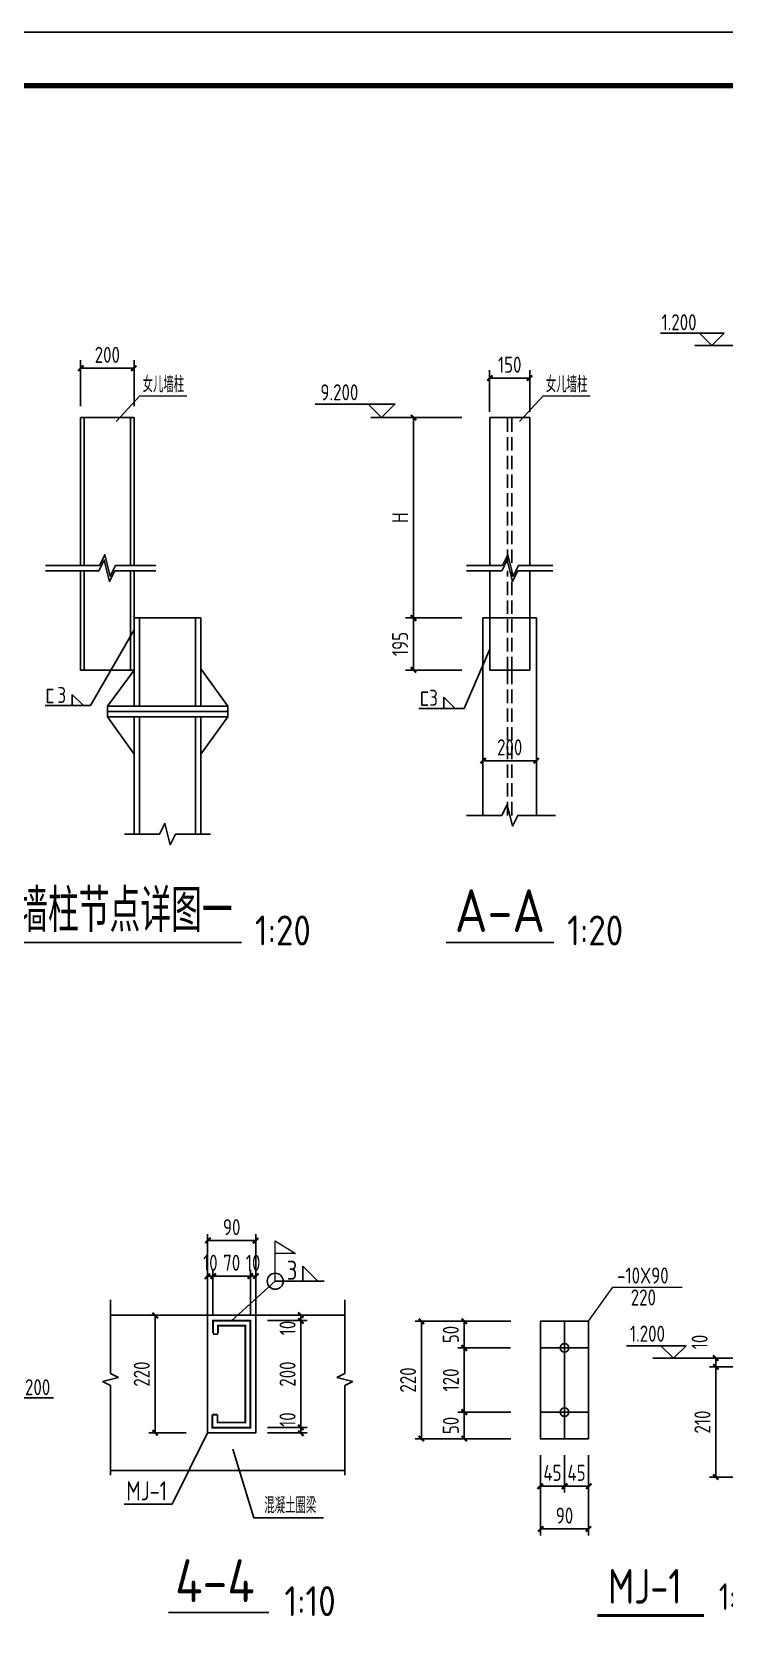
# Model space of a CAD drawing. Header units: millimetres. Extents: x 865974 to 875117, y 41124 to 44891.
# Drawn here: x 869323.8 to 869453.3, y 41415.8 to 41717.6 of the extents above; entities that cross this region are included whole.
import ezdxf

# ---------------------------------------------------------------- set-up
doc = ezdxf.new("R2010")
doc.units = ezdxf.units.MM
doc.header["$LTSCALE"] = 1000
doc.header["$MEASUREMENT"] = 0
doc.linetypes.add('CONTINOUS', pattern=[0])
doc.linetypes.add('DASH', pattern=[0.35, 0.25, -0.1])
for name, color, linetype in [('10', 7, 'Continuous'), ('14', 2, 'Continuous'), ('1530', 253, 'Continuous'), ('1534', 7, 'Continuous'), ('D1', 112, 'Continuous'), ('DIM', 7, 'Continuous'), ('GJ', 6, 'Continuous'), ('M_Thin', 7, 'Continuous'), ('THIN', 7, 'Continuous'), ('中文', 7, 'Continuous'), ('文字', 7, 'Continuous'), ('柱子', 8, 'Continuous'), ('标注', 7, 'Continuous'), ('桩', 6, 'Continuous')]:
    doc.layers.add(name, color=color, linetype=linetype)
for name, color, linetype, lineweight in [('LZ', 64, 'Continuous', 9), ('数字', 3, 'Continuous', 9), ('细实线', 1, 'Continuous', 20)]:
    doc.layers.add(name, color=color, linetype=linetype, lineweight=lineweight)
doc.styles.add('GBHZ', font='gbenor.shx', dxfattribs={"width": 0.9, "bigfont": 'gbcbig.shx'})
doc.dimstyles.new('Y10', dxfattribs={"dimscale": 0, "dimtxt": 3, "dimasz": 0.01, "dimexe": 1.2, "dimexo": 1, "dimgap": 1, "dimtad": 1, "dimdec": 0, "dimlfac": 10, "dimzin": 0, "dimdsep": 46, "dimtxsty": 'GBHZ', "dimblk1": 'DX', "dimblk2": 'DX', "dimsah": 1, "dimcen": 0.09, "dimdle": 1, "dimadec": 0, "dimazin": 0, "dimtfac": 1, "dimtdec": 0, "dimtix": 1, "dimtmove": 2, "dimatfit": 3, "dimldrblk": 'DX', "dimfxl": 0, "dimtolj": 1, "dimtzin": 0, "dimarcsym": 0})
doc.dimstyles.new('Y20', dxfattribs={"dimscale": 0, "dimtxt": 3, "dimasz": 0.01, "dimexe": 1.5, "dimexo": 0.03, "dimgap": 1, "dimtad": 1, "dimdec": 0, "dimlfac": 20, "dimzin": 0, "dimdsep": 46, "dimtxsty": 'GBHZ', "dimblk1": 'DX', "dimblk2": 'DX', "dimsah": 1, "dimcen": 0.09, "dimdle": 1, "dimadec": 0, "dimazin": 0, "dimtfac": 1, "dimtdec": 0, "dimtix": 1, "dimtmove": 2, "dimatfit": 3, "dimldrblk": 'DX', "dimfxl": 0, "dimtolj": 1, "dimtzin": 0, "dimarcsym": 0})

# ---------------------------------------------------------------- blocks, each defined once
blk = doc.blocks.new('DX')
at = {"color": 0, "linetype": 'ByBlock', "const_width": 40}
blk.add_lwpolyline([(-54, -51), (46, 49)], dxfattribs=at)
blk = doc.blocks.new('*D200')
at = {"layer": 'Defpoints', "color": 0, "transparency": 16777216}
for p in [(869404.61, 41476.64), (869414.27, 41476.64), (869414.27, 41471.64)]:
    blk.add_point(p, dxfattribs=at)
at = {"layer": 'DIM', "color": 0, "lineweight": -2, "transparency": 16777216}
for p, q in [((869413.27, 41476.64), (869403.41, 41476.64)), ((869404.61, 41471.65), (869404.61, 41476.63)), ((869413.27, 41471.64), (869403.41, 41471.64))]:
    blk.add_line(p, q, dxfattribs=at)
at = {"layer": 'DIM', "color": 0, "lineweight": -2, "transparency": 16777216, "xscale": 0.01, "yscale": 0.01, "zscale": 0.01}
for p, rotation in [((869404.61, 41476.64), 90), ((869404.61, 41471.64), 270)]:
    blk.add_blockref('DX', p, dxfattribs=dict(at, rotation=rotation))
at = {"layer": 'DIM', "color": 0, "transparency": 16777216, "insert": (869402.11, 41474.14), "char_height": 3, "attachment_point": 5, "rotation": 90, "style": 'GBHZ'}
blk.add_mtext('\\A1;50', dxfattribs=at)
blk = doc.blocks.new('*D201')
at = {"layer": 'Defpoints', "color": 0, "transparency": 16777216}
for p in [(869414.27, 41471.64), (869404.61, 41459.64), (869414.33, 41459.64)]:
    blk.add_point(p, dxfattribs=at)
at = {"layer": 'DIM', "color": 0, "lineweight": -2, "transparency": 16777216}
for p, q in [((869413.27, 41471.64), (869403.41, 41471.64)), ((869404.61, 41471.63), (869404.61, 41459.65)), ((869413.33, 41459.64), (869403.41, 41459.64))]:
    blk.add_line(p, q, dxfattribs=at)
at = {"layer": 'DIM', "color": 0, "lineweight": -2, "transparency": 16777216, "xscale": 0.01, "yscale": 0.01, "zscale": 0.01}
for p, rotation in [((869404.61, 41471.64), 90), ((869404.61, 41459.64), 270)]:
    blk.add_blockref('DX', p, dxfattribs=dict(at, rotation=rotation))
at = {"layer": 'DIM', "color": 0, "transparency": 16777216, "insert": (869402.11, 41465.64), "char_height": 3, "attachment_point": 5, "rotation": 90, "style": 'GBHZ'}
blk.add_mtext('\\A1;120', dxfattribs=at)
blk = doc.blocks.new('*D202')
at = {"layer": 'Defpoints', "color": 0, "transparency": 16777216}
for p in [(869414.27, 41459.64), (869404.61, 41454.64), (869414.27, 41454.64)]:
    blk.add_point(p, dxfattribs=at)
at = {"layer": 'DIM', "color": 0, "lineweight": -2, "transparency": 16777216}
for p, q in [((869413.27, 41459.64), (869403.41, 41459.64)), ((869404.61, 41459.63), (869404.61, 41454.65)), ((869413.27, 41454.64), (869403.41, 41454.64))]:
    blk.add_line(p, q, dxfattribs=at)
at = {"layer": 'DIM', "color": 0, "lineweight": -2, "transparency": 16777216, "xscale": 0.01, "yscale": 0.01, "zscale": 0.01}
for p, rotation in [((869404.61, 41459.64), 90), ((869404.61, 41454.64), 270)]:
    blk.add_blockref('DX', p, dxfattribs=dict(at, rotation=rotation))
at = {"layer": 'DIM', "color": 0, "transparency": 16777216, "insert": (869402.11, 41457.14), "char_height": 3, "attachment_point": 5, "rotation": 90, "style": 'GBHZ'}
blk.add_mtext('\\A1;50', dxfattribs=at)
blk = doc.blocks.new('*D203')
at = {"layer": 'Defpoints', "color": 0, "transparency": 16777216}
for p in [(869418.87, 41452.61), (869427.87, 41452.61), (869427.87, 41437.79)]:
    blk.add_point(p, dxfattribs=at)
at = {"layer": 'DIM', "color": 0, "lineweight": -2, "transparency": 16777216}
for p, q in [((869418.87, 41451.61), (869418.87, 41436.59)), ((869427.87, 41451.61), (869427.87, 41436.59)), ((869418.88, 41437.79), (869427.86, 41437.79))]:
    blk.add_line(p, q, dxfattribs=at)
at = {"layer": 'DIM', "color": 0, "lineweight": -2, "transparency": 16777216, "xscale": 0.01, "yscale": 0.01, "zscale": 0.01, "rotation": 180}
blk.add_blockref('DX', (869418.87, 41437.79), dxfattribs=at)
at = {"layer": 'DIM', "color": 0, "lineweight": -2, "transparency": 16777216, "xscale": 0.01, "yscale": 0.01, "zscale": 0.01}
blk.add_blockref('DX', (869427.87, 41437.79), dxfattribs=at)
at = {"layer": 'DIM', "color": 0, "transparency": 16777216, "insert": (869423.37, 41440.29), "char_height": 3, "attachment_point": 5, "style": 'GBHZ'}
blk.add_mtext('\\A1;90', dxfattribs=at)
blk = doc.blocks.new('*D204')
at = {"layer": 'Defpoints', "color": 0, "transparency": 16777216}
for p in [(869423.37, 41452.61), (869427.87, 41452.61), (869427.87, 41445.78)]:
    blk.add_point(p, dxfattribs=at)
at = {"layer": 'DIM', "color": 0, "lineweight": -2, "transparency": 16777216}
for p, q in [((869423.37, 41451.61), (869423.37, 41444.58)), ((869427.87, 41451.61), (869427.87, 41444.58)), ((869423.36, 41445.78), (869423.35, 41445.78)), ((869423.37, 41445.78), (869427.87, 41445.78)), ((869427.88, 41445.78), (869427.89, 41445.78))]:
    blk.add_line(p, q, dxfattribs=at)
at = {"layer": 'DIM', "color": 0, "lineweight": -2, "transparency": 16777216, "xscale": 0.01, "yscale": 0.01, "zscale": 0.01}
blk.add_blockref('DX', (869423.37, 41445.78), dxfattribs=at)
at = {"layer": 'DIM', "color": 0, "lineweight": -2, "transparency": 16777216, "xscale": 0.01, "yscale": 0.01, "zscale": 0.01, "rotation": 180}
blk.add_blockref('DX', (869427.87, 41445.78), dxfattribs=at)
at = {"layer": 'DIM', "color": 0, "transparency": 16777216, "insert": (869425.62, 41448.28), "char_height": 3, "attachment_point": 5, "style": 'GBHZ'}
blk.add_mtext('\\A1;45', dxfattribs=at)
blk = doc.blocks.new('*D205')
at = {"layer": 'Defpoints', "color": 0, "transparency": 16777216}
for p in [(869418.87, 41452.61), (869423.37, 41452.61), (869423.37, 41445.78)]:
    blk.add_point(p, dxfattribs=at)
at = {"layer": 'DIM', "color": 0, "lineweight": -2, "transparency": 16777216}
for p, q in [((869418.87, 41451.61), (869418.87, 41444.58)), ((869423.37, 41451.61), (869423.37, 41444.58)), ((869418.86, 41445.78), (869418.85, 41445.78)), ((869418.87, 41445.78), (869423.37, 41445.78)), ((869423.38, 41445.78), (869423.39, 41445.78))]:
    blk.add_line(p, q, dxfattribs=at)
at = {"layer": 'DIM', "color": 0, "lineweight": -2, "transparency": 16777216, "xscale": 0.01, "yscale": 0.01, "zscale": 0.01}
blk.add_blockref('DX', (869418.87, 41445.78), dxfattribs=at)
at = {"layer": 'DIM', "color": 0, "lineweight": -2, "transparency": 16777216, "xscale": 0.01, "yscale": 0.01, "zscale": 0.01, "rotation": 180}
blk.add_blockref('DX', (869423.37, 41445.78), dxfattribs=at)
at = {"layer": 'DIM', "color": 0, "transparency": 16777216, "insert": (869421.12, 41448.28), "char_height": 3, "attachment_point": 5, "style": 'GBHZ'}
blk.add_mtext('\\A1;45', dxfattribs=at)
blk = doc.blocks.new('*D206')
at = {"layer": 'Defpoints', "color": 0, "transparency": 16777216}
for p in [(869451.67, 41469.7), (869463.1, 41469.7), (869463.1, 41468.1)]:
    blk.add_point(p, dxfattribs=at)
at = {"layer": 'DIM', "color": 0, "lineweight": -2, "transparency": 16777216}
for p, q in [((869462.1, 41469.7), (869450.47, 41469.7)), ((869451.67, 41469.71), (869451.67, 41469.72)), ((869451.67, 41468.1), (869451.67, 41469.7)), ((869462.1, 41468.1), (869450.47, 41468.1)), ((869451.67, 41468.09), (869451.67, 41468.08))]:
    blk.add_line(p, q, dxfattribs=at)
at = {"layer": 'DIM', "color": 0, "lineweight": -2, "transparency": 16777216, "xscale": 0.01, "yscale": 0.01, "zscale": 0.01}
for p, rotation in [((869451.67, 41469.7), 270), ((869451.67, 41468.1), 90)]:
    blk.add_blockref('DX', p, dxfattribs=dict(at, rotation=rotation))
at = {"layer": 'DIM', "color": 0, "transparency": 16777216, "insert": (869448.64, 41472.75), "char_height": 3, "attachment_point": 5, "rotation": 90, "style": 'GBHZ'}
blk.add_mtext('\\A1;10', dxfattribs=at)
blk = doc.blocks.new('*D207')
at = {"layer": 'Defpoints', "color": 0, "transparency": 16777216}
for p in [(869463.1, 41468.1), (869451.67, 41447.45), (869463.1, 41447.45)]:
    blk.add_point(p, dxfattribs=at)
at = {"layer": 'DIM', "color": 0, "lineweight": -2, "transparency": 16777216}
for p, q in [((869462.1, 41468.1), (869450.47, 41468.1)), ((869451.67, 41468.09), (869451.67, 41447.46)), ((869462.1, 41447.45), (869450.47, 41447.45))]:
    blk.add_line(p, q, dxfattribs=at)
at = {"layer": 'DIM', "color": 0, "lineweight": -2, "transparency": 16777216, "xscale": 0.01, "yscale": 0.01, "zscale": 0.01}
for p, rotation in [((869451.67, 41468.1), 90), ((869451.67, 41447.45), 270)]:
    blk.add_blockref('DX', p, dxfattribs=dict(at, rotation=rotation))
at = {"layer": 'DIM', "color": 0, "transparency": 16777216, "insert": (869449.17, 41457.77), "char_height": 3, "attachment_point": 5, "rotation": 90, "style": 'GBHZ'}
blk.add_mtext('\\A1;210', dxfattribs=at)
blk = doc.blocks.new('*D208')
at = {"layer": 'Defpoints', "color": 0, "transparency": 16777216}
for p in [(869396.61, 41476.64), (869414.33, 41476.64), (869414.33, 41454.64)]:
    blk.add_point(p, dxfattribs=at)
at = {"layer": 'DIM', "color": 0, "lineweight": -2, "transparency": 16777216}
for p, q in [((869413.33, 41476.64), (869395.41, 41476.64)), ((869396.61, 41454.65), (869396.61, 41476.63)), ((869413.33, 41454.64), (869395.41, 41454.64))]:
    blk.add_line(p, q, dxfattribs=at)
at = {"layer": 'DIM', "color": 0, "lineweight": -2, "transparency": 16777216, "xscale": 0.01, "yscale": 0.01, "zscale": 0.01}
for p, rotation in [((869396.61, 41476.64), 90), ((869396.61, 41454.64), 270)]:
    blk.add_blockref('DX', p, dxfattribs=dict(at, rotation=rotation))
at = {"layer": 'DIM', "color": 0, "transparency": 16777216, "insert": (869394.11, 41465.64), "char_height": 3, "attachment_point": 5, "rotation": 90, "style": 'GBHZ'}
blk.add_mtext('\\A1;220', dxfattribs=at)
blk = doc.blocks.new('*D390')
at = {"layer": 'Defpoints', "color": 0, "transparency": 16777216}
for p in [(869395.13, 41608.11), (869404.18, 41608.11), (869404.18, 41598.36)]:
    blk.add_point(p, dxfattribs=at)
at = {"layer": 'DIM', "color": 0, "lineweight": -2, "transparency": 16777216}
for p, q in [((869404.15, 41608.11), (869393.63, 41608.11)), ((869395.13, 41598.37), (869395.13, 41608.1)), ((869404.15, 41598.36), (869393.63, 41598.36))]:
    blk.add_line(p, q, dxfattribs=at)
at = {"layer": 'DIM', "color": 0, "lineweight": -2, "transparency": 16777216, "xscale": 0.01, "yscale": 0.01, "zscale": 0.01}
for p, rotation in [((869395.13, 41608.11), 90), ((869395.13, 41598.36), 270)]:
    blk.add_blockref('DX', p, dxfattribs=dict(at, rotation=rotation))
at = {"layer": 'DIM', "color": 0, "transparency": 16777216, "insert": (869392.63, 41603.24), "char_height": 3, "attachment_point": 5, "rotation": 90, "style": 'GBHZ'}
blk.add_mtext('\\A1;195', dxfattribs=at)
blk = doc.blocks.new('*D391')
at = {"layer": 'Defpoints', "color": 0, "transparency": 16777216}
for p in [(869395.13, 41645.6), (869404.18, 41645.6), (869404.18, 41608.11)]:
    blk.add_point(p, dxfattribs=at)
at = {"layer": 'DIM', "color": 0, "lineweight": -2, "transparency": 16777216}
for p, q in [((869404.15, 41645.6), (869393.63, 41645.6)), ((869395.13, 41608.12), (869395.13, 41645.59)), ((869404.15, 41608.11), (869393.63, 41608.11))]:
    blk.add_line(p, q, dxfattribs=at)
at = {"layer": 'DIM', "color": 0, "lineweight": -2, "transparency": 16777216, "xscale": 0.01, "yscale": 0.01, "zscale": 0.01}
for p, rotation in [((869395.13, 41645.6), 90), ((869395.13, 41608.11), 270)]:
    blk.add_blockref('DX', p, dxfattribs=dict(at, rotation=rotation))
at = {"layer": 'DIM', "color": 0, "transparency": 16777216, "insert": (869392.63, 41626.86), "char_height": 3, "attachment_point": 5, "rotation": 90, "style": 'GBHZ'}
blk.add_mtext('\\A1;H', dxfattribs=at)
blk = doc.blocks.new('*D392')
at = {"layer": 'Defpoints', "color": 0, "transparency": 16777216}
for p in [(869408.12, 41587.96), (869418.12, 41587.96), (869408.12, 41581.42)]:
    blk.add_point(p, dxfattribs=at)
at = {"layer": 'DIM', "color": 0, "lineweight": -2, "transparency": 16777216}
for p, q in [((869408.12, 41587.93), (869408.12, 41579.92)), ((869418.12, 41587.93), (869418.12, 41579.92)), ((869418.11, 41581.42), (869408.13, 41581.42))]:
    blk.add_line(p, q, dxfattribs=at)
at = {"layer": 'DIM', "color": 0, "lineweight": -2, "transparency": 16777216, "xscale": 0.01, "yscale": 0.01, "zscale": 0.01, "rotation": 180}
blk.add_blockref('DX', (869408.12, 41581.42), dxfattribs=at)
at = {"layer": 'DIM', "color": 0, "lineweight": -2, "transparency": 16777216, "xscale": 0.01, "yscale": 0.01, "zscale": 0.01}
blk.add_blockref('DX', (869418.12, 41581.42), dxfattribs=at)
at = {"layer": 'DIM', "color": 0, "transparency": 16777216, "insert": (869413.12, 41583.92), "char_height": 3, "attachment_point": 5, "style": 'GBHZ'}
blk.add_mtext('\\A1;200', dxfattribs=at)
blk = doc.blocks.new('*D393')
at = {"layer": 'Defpoints', "color": 0, "transparency": 16777216}
for p in [(869416.87, 41652.96), (869409.37, 41646.6), (869416.87, 41646.6)]:
    blk.add_point(p, dxfattribs=at)
at = {"layer": 'DIM', "color": 0, "lineweight": -2, "transparency": 16777216}
for p, q in [((869409.37, 41646.63), (869409.37, 41654.46)), ((869409.38, 41652.96), (869416.86, 41652.96)), ((869416.87, 41646.63), (869416.87, 41654.46))]:
    blk.add_line(p, q, dxfattribs=at)
at = {"layer": 'DIM', "color": 0, "lineweight": -2, "transparency": 16777216, "xscale": 0.01, "yscale": 0.01, "zscale": 0.01, "rotation": 180}
blk.add_blockref('DX', (869409.37, 41652.96), dxfattribs=at)
at = {"layer": 'DIM', "color": 0, "lineweight": -2, "transparency": 16777216, "xscale": 0.01, "yscale": 0.01, "zscale": 0.01}
blk.add_blockref('DX', (869416.87, 41652.96), dxfattribs=at)
at = {"layer": 'DIM', "color": 0, "transparency": 16777216, "insert": (869413.12, 41655.46), "char_height": 3, "attachment_point": 5, "style": 'GBHZ'}
blk.add_mtext('\\A1;150', dxfattribs=at)
blk = doc.blocks.new('*D395')
at = {"layer": 'Defpoints', "color": 0, "transparency": 16777216}
for p in [(869342.87, 41654.8), (869332.87, 41647.66), (869342.87, 41647.66)]:
    blk.add_point(p, dxfattribs=at)
at = {"layer": 'DIM', "color": 0, "lineweight": -2, "transparency": 16777216}
for p, q in [((869332.87, 41647.69), (869332.87, 41656.3)), ((869342.87, 41647.69), (869342.87, 41656.3)), ((869332.88, 41654.8), (869342.86, 41654.8))]:
    blk.add_line(p, q, dxfattribs=at)
at = {"layer": 'DIM', "color": 0, "lineweight": -2, "transparency": 16777216, "xscale": 0.01, "yscale": 0.01, "zscale": 0.01, "rotation": 180}
blk.add_blockref('DX', (869332.87, 41654.8), dxfattribs=at)
at = {"layer": 'DIM', "color": 0, "lineweight": -2, "transparency": 16777216, "xscale": 0.01, "yscale": 0.01, "zscale": 0.01}
blk.add_blockref('DX', (869342.87, 41654.8), dxfattribs=at)
at = {"layer": 'DIM', "color": 0, "transparency": 16777216, "insert": (869337.87, 41657.3), "char_height": 3, "attachment_point": 5, "style": 'GBHZ'}
blk.add_mtext('\\A1;200', dxfattribs=at)
blk = doc.blocks.new('*D397')
at = {"layer": 'Defpoints', "color": 0, "transparency": 16777216}
for p in [(869357.63, 41485.06), (869357.63, 41476.74), (869364.63, 41476.74)]:
    blk.add_point(p, dxfattribs=at)
at = {"layer": 'DIM', "color": 0, "lineweight": -2, "transparency": 16777216}
for p, q in [((869357.63, 41477.74), (869357.63, 41486.26)), ((869364.62, 41485.06), (869357.64, 41485.06)), ((869364.63, 41477.74), (869364.63, 41486.26))]:
    blk.add_line(p, q, dxfattribs=at)
at = {"layer": 'DIM', "color": 0, "lineweight": -2, "transparency": 16777216, "xscale": 0.01, "yscale": 0.01, "zscale": 0.01, "rotation": 180}
blk.add_blockref('DX', (869357.63, 41485.06), dxfattribs=at)
at = {"layer": 'DIM', "color": 0, "lineweight": -2, "transparency": 16777216, "xscale": 0.01, "yscale": 0.01, "zscale": 0.01}
blk.add_blockref('DX', (869364.63, 41485.06), dxfattribs=at)
at = {"layer": 'DIM', "color": 0, "transparency": 16777216, "insert": (869361.13, 41487.56), "char_height": 3, "attachment_point": 5, "style": 'GBHZ'}
blk.add_mtext('\\A1;70', dxfattribs=at)
blk = doc.blocks.new('*D398')
at = {"layer": 'Defpoints', "color": 0, "transparency": 16777216}
for p in [(869356.63, 41485.06), (869356.63, 41477.74), (869357.63, 41476.74)]:
    blk.add_point(p, dxfattribs=at)
at = {"layer": 'DIM', "color": 0, "lineweight": -2, "transparency": 16777216}
for p, q in [((869356.62, 41485.06), (869356.61, 41485.06)), ((869356.63, 41478.74), (869356.63, 41486.26)), ((869357.63, 41485.06), (869356.63, 41485.06)), ((869357.63, 41477.74), (869357.63, 41486.26)), ((869357.64, 41485.06), (869357.65, 41485.06))]:
    blk.add_line(p, q, dxfattribs=at)
at = {"layer": 'DIM', "color": 0, "lineweight": -2, "transparency": 16777216, "xscale": 0.01, "yscale": 0.01, "zscale": 0.01}
blk.add_blockref('DX', (869356.63, 41485.06), dxfattribs=at)
at = {"layer": 'DIM', "color": 0, "lineweight": -2, "transparency": 16777216, "xscale": 0.01, "yscale": 0.01, "zscale": 0.01, "rotation": 180}
blk.add_blockref('DX', (869357.63, 41485.06), dxfattribs=at)
at = {"layer": 'DIM', "color": 0, "transparency": 16777216, "insert": (869357.13, 41487.56), "char_height": 3, "attachment_point": 5, "style": 'GBHZ'}
blk.add_mtext('\\A1;10', dxfattribs=at)
blk = doc.blocks.new('*D399')
at = {"layer": 'Defpoints', "color": 0, "transparency": 16777216}
for p in [(869366.8, 41477.74), (869366.8, 41476.74), (869374.07, 41476.74)]:
    blk.add_point(p, dxfattribs=at)
at = {"layer": 'DIM', "color": 0, "lineweight": -2, "transparency": 16777216}
for p, q in [((869367.8, 41477.74), (869375.27, 41477.74)), ((869374.07, 41477.75), (869374.07, 41477.76)), ((869374.07, 41477.74), (869374.07, 41476.74)), ((869367.8, 41476.74), (869375.27, 41476.74)), ((869374.07, 41476.73), (869374.07, 41476.72))]:
    blk.add_line(p, q, dxfattribs=at)
at = {"layer": 'DIM', "color": 0, "lineweight": -2, "transparency": 16777216, "xscale": 0.01, "yscale": 0.01, "zscale": 0.01}
for p, rotation in [((869374.07, 41477.74), 270), ((869374.07, 41476.74), 90)]:
    blk.add_blockref('DX', p, dxfattribs=dict(at, rotation=rotation))
at = {"layer": 'DIM', "color": 0, "transparency": 16777216, "insert": (869371.57, 41475.36), "char_height": 3, "attachment_point": 5, "rotation": 90, "style": 'GBHZ'}
blk.add_mtext('\\A1;10', dxfattribs=at)
blk = doc.blocks.new('*D400')
at = {"layer": 'Defpoints', "color": 0, "transparency": 16777216}
for p in [(869366.8, 41476.74), (869366.8, 41456.74), (869374.07, 41456.74)]:
    blk.add_point(p, dxfattribs=at)
at = {"layer": 'DIM', "color": 0, "lineweight": -2, "transparency": 16777216}
for p, q in [((869367.8, 41476.74), (869375.27, 41476.74)), ((869374.07, 41476.73), (869374.07, 41456.75)), ((869367.8, 41456.74), (869375.27, 41456.74))]:
    blk.add_line(p, q, dxfattribs=at)
at = {"layer": 'DIM', "color": 0, "lineweight": -2, "transparency": 16777216, "xscale": 0.01, "yscale": 0.01, "zscale": 0.01}
for p, rotation in [((869374.07, 41476.74), 90), ((869374.07, 41456.74), 270)]:
    blk.add_blockref('DX', p, dxfattribs=dict(at, rotation=rotation))
at = {"layer": 'DIM', "color": 0, "transparency": 16777216, "insert": (869371.57, 41466.74), "char_height": 3, "attachment_point": 5, "rotation": 90, "style": 'GBHZ'}
blk.add_mtext('\\A1;200', dxfattribs=at)
blk = doc.blocks.new('*D401')
at = {"layer": 'Defpoints', "color": 0, "transparency": 16777216}
for p in [(869366.8, 41456.74), (869366.8, 41455.74), (869374.07, 41455.74)]:
    blk.add_point(p, dxfattribs=at)
at = {"layer": 'DIM', "color": 0, "lineweight": -2, "transparency": 16777216}
for p, q in [((869367.8, 41456.74), (869375.27, 41456.74)), ((869374.07, 41456.75), (869374.07, 41456.76)), ((869374.07, 41456.74), (869374.07, 41455.74)), ((869367.8, 41455.74), (869375.27, 41455.74)), ((869374.07, 41455.73), (869374.07, 41455.72))]:
    blk.add_line(p, q, dxfattribs=at)
at = {"layer": 'DIM', "color": 0, "lineweight": -2, "transparency": 16777216, "xscale": 0.01, "yscale": 0.01, "zscale": 0.01}
for p, rotation in [((869374.07, 41456.74), 270), ((869374.07, 41455.74), 90)]:
    blk.add_blockref('DX', p, dxfattribs=dict(at, rotation=rotation))
at = {"layer": 'DIM', "color": 0, "transparency": 16777216, "insert": (869371.57, 41458.23), "char_height": 3, "attachment_point": 5, "rotation": 90, "style": 'GBHZ'}
blk.add_mtext('\\A1;10', dxfattribs=at)
blk = doc.blocks.new('*D402')
at = {"layer": 'Defpoints', "color": 0, "transparency": 16777216}
for p in [(869346.81, 41477.74), (869353.63, 41477.74), (869353.63, 41455.74)]:
    blk.add_point(p, dxfattribs=at)
at = {"layer": 'DIM', "color": 0, "lineweight": -2, "transparency": 16777216}
for p, q in [((869352.63, 41477.74), (869345.61, 41477.74)), ((869346.81, 41455.75), (869346.81, 41477.73)), ((869352.63, 41455.74), (869345.61, 41455.74))]:
    blk.add_line(p, q, dxfattribs=at)
at = {"layer": 'DIM', "color": 0, "lineweight": -2, "transparency": 16777216, "xscale": 0.01, "yscale": 0.01, "zscale": 0.01}
for p, rotation in [((869346.81, 41477.74), 90), ((869346.81, 41455.74), 270)]:
    blk.add_blockref('DX', p, dxfattribs=dict(at, rotation=rotation))
at = {"layer": 'DIM', "color": 0, "transparency": 16777216, "insert": (869344.31, 41466.74), "char_height": 3, "attachment_point": 5, "rotation": 90, "style": 'GBHZ'}
blk.add_mtext('\\A1;220', dxfattribs=at)
blk = doc.blocks.new('*D403')
at = {"layer": 'Defpoints', "color": 0, "transparency": 16777216}
for p in [(869365.63, 41485.06), (869365.63, 41477.74), (869364.63, 41476.74)]:
    blk.add_point(p, dxfattribs=at)
at = {"layer": 'DIM', "color": 0, "lineweight": -2, "transparency": 16777216}
for p, q in [((869364.62, 41485.06), (869364.61, 41485.06)), ((869364.63, 41477.74), (869364.63, 41486.26)), ((869364.63, 41485.06), (869365.63, 41485.06)), ((869365.63, 41478.74), (869365.63, 41486.26)), ((869365.64, 41485.06), (869365.65, 41485.06))]:
    blk.add_line(p, q, dxfattribs=at)
at = {"layer": 'DIM', "color": 0, "lineweight": -2, "transparency": 16777216, "xscale": 0.01, "yscale": 0.01, "zscale": 0.01}
blk.add_blockref('DX', (869364.63, 41485.06), dxfattribs=at)
at = {"layer": 'DIM', "color": 0, "lineweight": -2, "transparency": 16777216, "xscale": 0.01, "yscale": 0.01, "zscale": 0.01, "rotation": 180}
blk.add_blockref('DX', (869365.63, 41485.06), dxfattribs=at)
at = {"layer": 'DIM', "color": 0, "transparency": 16777216, "insert": (869365.13, 41487.56), "char_height": 3, "attachment_point": 5, "style": 'GBHZ'}
blk.add_mtext('\\A1;10', dxfattribs=at)
blk = doc.blocks.new('*D404')
at = {"layer": 'Defpoints', "color": 0, "transparency": 16777216}
for p in [(869365.63, 41491.71), (869356.63, 41476.74), (869365.63, 41476.74)]:
    blk.add_point(p, dxfattribs=at)
at = {"layer": 'DIM', "color": 0, "lineweight": -2, "transparency": 16777216}
for p, q in [((869356.63, 41477.74), (869356.63, 41492.91)), ((869365.63, 41477.74), (869365.63, 41492.91)), ((869356.64, 41491.71), (869365.62, 41491.71))]:
    blk.add_line(p, q, dxfattribs=at)
at = {"layer": 'DIM', "color": 0, "lineweight": -2, "transparency": 16777216, "xscale": 0.01, "yscale": 0.01, "zscale": 0.01, "rotation": 180}
blk.add_blockref('DX', (869356.63, 41491.71), dxfattribs=at)
at = {"layer": 'DIM', "color": 0, "lineweight": -2, "transparency": 16777216, "xscale": 0.01, "yscale": 0.01, "zscale": 0.01}
blk.add_blockref('DX', (869365.63, 41491.71), dxfattribs=at)
at = {"layer": 'DIM', "color": 0, "transparency": 16777216, "insert": (869361.13, 41494.21), "char_height": 3, "attachment_point": 5, "style": 'GBHZ'}
blk.add_mtext('\\A1;90', dxfattribs=at)

msp = doc.modelspace()

# ---------------------------------------------------------------- linework, layer by layer
at = {"color": 0}
for p, q in [((869655.031, 41717.604), (868814.031, 41717.604)), ((868814.031, 41717.604), (869655.031, 41717.604))]:
    msp.add_line(p, q, dxfattribs=at)
at = {"color": 6, "linetype": 'ByBlock'}
for p, q in [((869369.273, 41484.099), (869361.13, 41476.737)), ((869350.015, 41442.449), (869356.63, 41455.737)), ((869350.015, 41442.449), (869341.022, 41442.449))]:
    msp.add_line(p, q, dxfattribs=at)
for p, q in [((869423.369, 41476.637), (869423.369, 41454.637)), ((869418.869, 41471.637), (869427.869, 41471.637)), ((869418.869, 41459.637), (869427.869, 41459.637))]:
    msp.add_line(p, q)
at = {"color": 0, "const_width": 1}
msp.add_lwpolyline([(869645.031, 41133.604), (868839.031, 41133.604), (868839.031, 41707.604), (869645.031, 41707.604)], close=True, dxfattribs=at)
at = {"color": 6, "linetype": 'ByBlock', "elevation": 0}
msp.add_lwpolyline([(869356.63, 41477.737), (869365.63, 41477.737), (869365.63, 41455.737), (869356.63, 41455.737)], close=True, dxfattribs=at)
at = {"color": 6, "linetype": 'ByBlock', "const_width": 0.36}
for points in [[(869357.63, 41474.337), (869357.63, 41476.737), (869364.63, 41476.737), (869364.63, 41456.737), (869357.51, 41456.737), (869357.51, 41459.137)], [(869358.59, 41474.337), (869358.59, 41475.777), (869363.67, 41475.777), (869363.67, 41457.697), (869358.47, 41457.697), (869358.47, 41459.137)], [(869358.59, 41474.204), (869357.63, 41474.204)], [(869358.47, 41459.137), (869357.51, 41459.137)]]:
    msp.add_lwpolyline(points, dxfattribs=at)
at = {"const_width": 0.6}
msp.add_lwpolyline([(869429.535, 41421.608), (869449.48, 41421.608)], dxfattribs=at)
at = {"color": 6, "linetype": 'ByBlock'}
msp.add_circle((869369.273, 41484.099), 1.5, dxfattribs=at)
at = {"layer": '14'}
for points in [[(869337.874, 41591.615), (869342.874, 41598.365)], [(869360.374, 41591.615), (869355.373, 41598.615)], [(869337.874, 41589.615), (869342.874, 41582.615)], [(869360.374, 41589.615), (869355.373, 41582.615)]]:
    msp.add_lwpolyline(points, dxfattribs=at)
msp.add_lwpolyline([(869337.874, 41589.615), (869337.874, 41591.615), (869360.374, 41591.615), (869360.374, 41589.615), (869337.874, 41589.615)], close=True, dxfattribs=at)
at = {"layer": '1530'}
msp.add_line((869393.627, 41645.597), (869387.156, 41645.597), dxfattribs=at)
at = {"layer": '1534'}
msp.add_lwpolyline([(869386.656, 41648.097), (869389.156, 41645.597), (869391.656, 41648.097), (869376.722, 41648.097)], dxfattribs=at)
at = {"layer": 'D1'}
for p, q in [((869441.311, 41661.373), (869453.217, 41661.373)), ((869455.534, 41659.069), (869447.738, 41659.069)), ((869448.609, 41661.373), (869450.913, 41659.069)), ((869453.217, 41661.373), (869450.913, 41659.069)), ((869342.874, 41605.89), (869334.728, 41591.712)), ((869409.374, 41602.293), (869404.625, 41591.19)), ((869331.293, 41593.821), (869333.401, 41591.712)), ((869331.293, 41591.712), (869331.293, 41593.821)), ((869400.825, 41593.298), (869402.933, 41591.19)), ((869400.825, 41591.19), (869400.825, 41593.298)), ((869334.728, 41591.712), (869326.226, 41591.712)), ((869404.625, 41591.19), (869396.124, 41591.19)), ((869327.804, 41462.275), (869315.898, 41462.275))]:
    msp.add_line(p, q, dxfattribs=at)
at = {"layer": 'DIM'}
for p, q in [((869360.374, 41590.615), (869337.874, 41590.615)), ((869338.469, 41477.737), (869382.29, 41477.737)), ((869338.469, 41448.737), (869382.29, 41448.737))]:
    msp.add_line(p, q, dxfattribs=at)
at = {"layer": 'DIM', "color": 0, "linetype": 'CONTINOUS', "ltscale": 25}
for p, q in [((869446.105, 41472.052), (869434.943, 41472.052)), ((869443.751, 41469.698), (869441.397, 41472.052)), ((869446.105, 41472.052), (869443.751, 41469.698)), ((869450.469, 41469.698), (869439.89, 41469.698))]:
    msp.add_line(p, q, dxfattribs=at)
at = {"layer": 'GJ'}
for p, q in [((869332.874, 41617.92), (869332.874, 41645.597)), ((869342.874, 41645.597), (869332.874, 41645.597)), ((869333.54, 41617.92), (869333.54, 41645.597)), ((869342.207, 41617.92), (869342.207, 41645.597)), ((869342.874, 41617.92), (869342.874, 41645.597)), ((869409.374, 41617.92), (869409.374, 41645.597)), ((869416.874, 41645.597), (869409.374, 41645.597)), ((869416.874, 41617.92), (869416.874, 41645.597)), ((869332.874, 41598.365), (869332.874, 41616.92)), ((869333.54, 41598.365), (869333.54, 41616.92)), ((869342.207, 41598.365), (869342.207, 41616.92)), ((869342.874, 41598.365), (869342.874, 41616.92)), ((869409.374, 41598.365), (869409.374, 41616.92)), ((869416.874, 41598.365), (869416.874, 41616.92)), ((869342.874, 41598.365), (869332.874, 41598.365)), ((869416.874, 41598.365), (869409.374, 41598.365))]:
    msp.add_line(p, q, dxfattribs=at)
msp.add_lwpolyline([(869427.869, 41454.637), (869427.869, 41476.637), (869418.869, 41476.637), (869418.869, 41454.637)], close=True, dxfattribs=at)
for centre in [(869423.369, 41471.637), (869423.369, 41459.637)]:
    msp.add_circle(centre, 0.8, dxfattribs=at)
at = {"layer": 'LZ'}
for p, q in [((869339.512, 41644.825), (869343.929, 41649.634)), ((869343.929, 41649.634), (869352.752, 41649.634)), ((869414.932, 41644.825), (869419.349, 41649.634)), ((869419.349, 41649.634), (869428.172, 41649.634)), ((869427.869, 41476.637), (869432.402, 41482.982)), ((869432.402, 41482.982), (869445.393, 41482.982))]:
    msp.add_line(p, q, dxfattribs=at)
at = {"layer": 'M_Thin'}
for points in [[(869326.311, 41617.92), (869336.426, 41617.92), (869337.426, 41619.92), (869338.426, 41615.92), (869339.426, 41617.92), (869346.936, 41617.92)], [(869405.061, 41617.92), (869411.749, 41617.92), (869412.749, 41619.92), (869413.749, 41615.92), (869414.749, 41617.92), (869421.186, 41617.92)], [(869326.311, 41616.92), (869336.301, 41616.92), (869337.301, 41618.92), (869338.301, 41614.92), (869339.301, 41616.92), (869346.936, 41616.92)], [(869405.061, 41616.92), (869411.624, 41616.92), (869412.624, 41618.92), (869413.624, 41614.92), (869414.624, 41616.92), (869421.186, 41616.92)], [(869405.061, 41571.204), (869411.624, 41571.204), (869412.624, 41573.204), (869413.624, 41569.204), (869414.624, 41571.204), (869421.686, 41571.204)], [(869341.061, 41567.704), (869347.624, 41567.704), (869348.624, 41569.704), (869349.624, 41565.704), (869350.624, 41567.704), (869357.186, 41567.704)]]:
    msp.add_lwpolyline(points, dxfattribs=at)
at = {"layer": 'THIN'}
for p, q in [((869338.469, 41480.632), (869338.469, 41466.862)), ((869382.29, 41480.632), (869382.29, 41466.862)), ((869339.969, 41466.112), (869336.969, 41465.362)), ((869338.469, 41466.862), (869339.969, 41466.112)), ((869382.29, 41466.862), (869380.79, 41466.112)), ((869380.79, 41466.112), (869383.79, 41465.362)), ((869336.969, 41465.362), (869338.469, 41464.612)), ((869338.469, 41464.612), (869338.469, 41447.842)), ((869383.79, 41465.362), (869382.29, 41464.612)), ((869382.29, 41464.612), (869382.29, 41447.842))]:
    msp.add_line(p, q, dxfattribs=at)
at = {"layer": '文字', "color": 6, "const_width": 0.32}
for points in [[(869307.869, 41547.451), (869363.022, 41547.451)], [(869401.235, 41547.451), (869421.427, 41547.451)], [(869349.298, 41422.166), (869368.106, 41422.166)]]:
    msp.add_lwpolyline(points, dxfattribs=at)
at = {"layer": '柱子', "color": 251, "linetype": 'DASH', "ltscale": 0.01}
for p, q in [((869412.724, 41618.42), (869412.724, 41645.597)), ((869413.524, 41618.42), (869413.524, 41645.597)), ((869412.724, 41598.365), (869412.724, 41616.92)), ((869413.524, 41598.365), (869413.524, 41616.92)), ((869412.724, 41571.204), (869412.724, 41598.365)), ((869413.524, 41571.204), (869413.524, 41598.365))]:
    msp.add_line(p, q, dxfattribs=at)
at = {"layer": '柱子', "color": 251, "ltscale": 0.01}
for p, q in [((869342.874, 41591.615), (869342.874, 41608.115)), ((869355.374, 41608.115), (869342.874, 41608.115)), ((869343.874, 41591.615), (869343.874, 41608.115)), ((869354.374, 41591.615), (869354.374, 41608.115)), ((869355.374, 41591.615), (869355.374, 41608.115)), ((869408.124, 41595.615), (869408.124, 41608.115)), ((869418.124, 41608.115), (869408.124, 41608.115)), ((869418.124, 41571.204), (869418.124, 41608.115)), ((869408.124, 41571.204), (869408.124, 41595.615)), ((869342.874, 41567.704), (869342.874, 41589.615)), ((869343.874, 41567.704), (869343.874, 41589.615)), ((869354.374, 41567.704), (869354.374, 41589.615)), ((869355.374, 41567.704), (869355.374, 41589.615))]:
    msp.add_line(p, q, dxfattribs=at)
at = {"layer": '柱子'}
for p, q in [((869361.351, 41452.735), (869365.278, 41439.877)), ((869365.278, 41439.877), (869378.275, 41439.877))]:
    msp.add_line(p, q, dxfattribs=at)
at = {"layer": '标注'}
for points in [[(869327.763, 41592.333), (869326.677, 41592.333), (869326.677, 41594.747), (869327.763, 41594.747)], [(869397.796, 41591.822), (869396.711, 41591.822), (869396.711, 41594.236), (869397.796, 41594.236)]]:
    msp.add_lwpolyline(points, dxfattribs=at)
at = {"layer": '桩'}
for p, q in [((869374.45, 41486.912), (869377.263, 41484.099)), ((869374.45, 41486.912), (869374.45, 41484.099)), ((869369.273, 41484.099), (869378.431, 41484.099))]:
    msp.add_line(p, q, dxfattribs=at)
at = {"layer": '细实线', "color": 251}
for p, q in [((869369.273, 41484.099), (869369.273, 41491.661)), ((869369.273, 41491.661), (869373.029, 41489.289)), ((869373.029, 41489.289), (869369.273, 41489.289))]:
    msp.add_line(p, q, dxfattribs=at)
msp.add_solid([(869369.273, 41489.289), (869369.273, 41491.661), (869373.029, 41489.289), (869369.273, 41489.289)], dxfattribs=at)

# ---------------------------------------------------------------- texts
at = {"style": 'GBHZ', "width": 0.9}
for s, height, p in [('3', 3.6, (869371.454, 41484.36)), ('-10X90', 3, (869433.204, 41483.668)), ('220', 3, (869435.759, 41479.564)), ('MJ-1', 3.6, (869341.42, 41443.119))]:
    msp.add_text(s, height=height, dxfattribs=at).set_placement(p)
at = {"layer": '10', "style": 'GBHZ', "width": 0.9}
for s, height, p in [('女儿墙柱', 3, (869344.462, 41650.276)), ('女儿墙柱', 3, (869419.882, 41650.276)), ('3', 3, (869328.538, 41592.203)), ('3', 3, (869398.07, 41591.681)), ('MJ-1', 6.5, (869431.527, 41423.814))]:
    msp.add_text(s, height=height, dxfattribs=at).set_placement(p)
at = {"layer": '1534', "style": 'GBHZ', "width": 0.9}
msp.add_text('9.200', height=3, dxfattribs=at).set_placement((869377.72, 41648.797))
at = {"layer": 'D1', "style": 'GBHZ', "width": 0.9}
for p in [(869441.513, 41661.892), (869435.606, 41472.796), (869320.64, 41462.794)]:
    msp.add_text('1.200', height=3, dxfattribs=at).set_placement(p)
at = {"layer": '中文', "style": 'GBHZ', "width": 0.9}
msp.add_text('1:10', height=5, dxfattribs=at).set_placement((869452.245, 41422.625, -0.009))
at = {"layer": '数字', "style": 'GBHZ', "width": 0.9}
msp.add_text('混凝土圈梁', height=3, dxfattribs=at).set_placement((869367.225, 41440.705))
at = {"layer": '文字', "color": 6, "style": 'GBHZ'}
for s, height, p in [('女儿墙柱节点详图一', 8, (869309.477, 41549.402)), ('A-A', 8, (869402.843, 41549.402)), ('1:20', 5.6, (869365.471, 41546.886)), ('1:20', 5.6, (869423.876, 41546.886)), ('4-4', 8, (869350.549, 41424.117)), ('1:10', 5.6, (869370.985, 41421.496))]:
    msp.add_text(s, height=height, dxfattribs=at).set_placement(p)

# ---------------------------------------------------------------- dimensions: what is measured, and where the dimension line sits
at = {"layer": 'DIM'}
for base, p1, p2, dimstyle, picture, middle in [((869342.874, 41654.804), (869332.874, 41647.663), (869342.874, 41647.663), 'Y20', '*D395', (869337.874, 41657.304)), ((869416.874, 41652.962), (869409.374, 41646.603), (869416.874, 41646.603), 'Y20', '*D393', (869413.124, 41655.462)), ((869365.63, 41491.707), (869356.63, 41476.737), (869365.63, 41476.737), 'Y10', '*D404', (869361.13, 41494.207)), ((869356.63, 41485.057), (869357.63, 41476.737), (869356.63, 41477.737), 'Y10', '*D398', (869357.13, 41487.557)), ((869357.63, 41485.057), (869364.63, 41476.737), (869357.63, 41476.737), 'Y10', '*D397', (869361.13, 41487.557)), ((869423.369, 41445.782), (869418.869, 41452.61), (869423.369, 41452.61), 'Y10', '*D205', (869421.119, 41448.282)), ((869427.869, 41437.785), (869418.869, 41452.61), (869427.869, 41452.61), 'Y10', '*D203', (869423.369, 41440.285)), ((869427.869, 41445.782), (869423.369, 41452.61), (869427.869, 41452.61), 'Y10', '*D204', (869425.619, 41448.282))]:
    dim = msp.add_linear_dim(base=base, p1=p1, p2=p2, dimstyle=dimstyle, override={"dimscale": 1}, dxfattribs=at)
    dim.commit()
    dim.dimension.update_dxf_attribs({"geometry": picture, "text_midpoint": middle})
for base, p1, p2, text, dimstyle, picture, middle in [((869395.127, 41645.597), (869404.184, 41608.115), (869404.184, 41645.597), 'H', 'Y20', '*D391', (869392.627, 41626.856)), ((869451.669, 41447.445), (869463.095, 41468.098), (869463.095, 41447.445), '210', 'Y10', '*D207', (869449.169, 41457.772))]:
    dim = msp.add_linear_dim(base=base, p1=p1, p2=p2, angle=90, text=text, dimstyle=dimstyle, override={"dimscale": 1}, dxfattribs=at)
    dim.commit()
    dim.dimension.update_dxf_attribs({"geometry": picture, "text_midpoint": middle})
for base, p1, p2, angle, dimstyle, picture, middle in [((869395.127, 41608.115), (869404.184, 41598.365), (869404.184, 41608.115), 90, 'Y20', '*D390', (869392.627, 41603.24)), ((869408.124, 41581.416), (869418.124, 41587.963), (869408.124, 41587.963), 180, 'Y20', '*D392', (869413.124, 41583.916)), ((869365.63, 41485.057), (869364.63, 41476.737), (869365.63, 41477.737), 180, 'Y10', '*D403', (869365.13, 41487.557)), ((869346.811, 41477.737), (869353.63, 41455.737), (869353.63, 41477.737), 90, 'Y10', '*D402', (869344.311, 41466.737)), ((869374.07, 41456.737), (869366.801, 41476.737), (869366.801, 41456.737), 90, 'Y10', '*D400', (869371.57, 41466.737)), ((869396.606, 41476.637), (869414.331, 41454.637), (869414.331, 41476.637), 90, 'Y10', '*D208', (869394.106, 41465.637)), ((869404.605, 41476.637), (869414.271, 41471.637), (869414.271, 41476.637), 90, 'Y10', '*D200', (869402.105, 41474.137)), ((869404.605, 41459.637), (869414.271, 41471.637), (869414.331, 41459.637), 270, 'Y10', '*D201', (869402.105, 41465.637)), ((869404.605, 41454.637), (869414.271, 41459.637), (869414.271, 41454.637), 270, 'Y10', '*D202', (869402.105, 41457.137))]:
    dim = msp.add_linear_dim(base=base, p1=p1, p2=p2, angle=angle, dimstyle=dimstyle, override={"dimscale": 1}, dxfattribs=at)
    dim.commit()
    dim.dimension.update_dxf_attribs({"geometry": picture, "text_midpoint": middle})
for base, p1, p2, picture, middle in [((869374.07, 41476.737), (869366.801, 41477.737), (869366.801, 41476.737), '*D399', (869371.57, 41475.358)), ((869374.07, 41455.737), (869366.801, 41456.737), (869366.801, 41455.737), '*D401', (869371.57, 41458.234))]:
    dim = msp.add_linear_dim(base=base, p1=p1, p2=p2, angle=90, dimstyle='Y10', override={"dimscale": 1}, dxfattribs=at)
    dim.commit()
    dim.dimension.update_dxf_attribs({"geometry": picture, "text_midpoint": middle, "dimtype": 160})
dim = msp.add_linear_dim(base=(869451.669, 41469.698), p1=(869463.095, 41468.098), p2=(869463.095, 41469.698), angle=270, text='10', dimstyle='Y10', override={"dimscale": 1}, dxfattribs=at)
dim.commit()
dim.dimension.update_dxf_attribs({"geometry": '*D206', "text_midpoint": (869448.637, 41472.745), "dimtype": 160})

doc.saveas('drawing.dxf')
